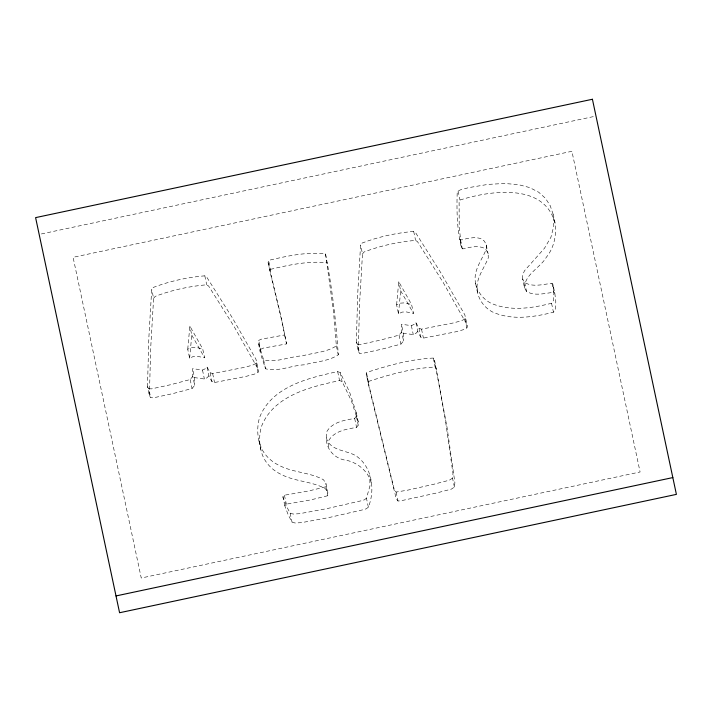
<?xml version="1.0" encoding="UTF-8"?>
<svg xmlns="http://www.w3.org/2000/svg" width="712" height="712" viewBox="0 0 712 712"><rect width="100%" height="100%" fill="white"/><g stroke="black" fill="none" stroke-linecap="round" stroke-linejoin="round"><path stroke-width="0.53" stroke-dasharray="3.56 2.67" d="M522.635 278.988L522.67 274.877L524.522 270.702L544.457 248.301L550.928 237.247L553.82 225.989L553.055 214.063L550.216 205.688L545.472 198.319L538.673 192.204L529.666 187.576L518.3 184.604L504.452 183.474L487.951 184.399L468.647 187.648L460.415 189.864L458.083 191.074L457.211 192.489C456.606 211.028 457.024 229.807 461.465 247.901L462.364 248.826L464.464 248.746L469.119 247.393L477.289 246.423L482.905 247.527L486.385 250.197L488.147 253.926L488.281 257.886C483.893 269.118 474.69 279.576 477.503 292.374C479.39 300.811 484.854 307.931 492.49 311.972C511.67 320.658 533.742 317.151 553.455 312.239L555.44 309.4L555.805 301.719L554.826 293.202L552.921 284.239L551.969 283.358C542.989 284.239 532.976 287.488 524.646 282.504L522.635 278.988L524.539 287.951L526.551 291.466C534.881 296.441 544.894 293.193 553.874 292.312L554.826 293.202M524.539 287.951C524.379 274.538 540.212 267.854 546.362 257.255C556.188 245.017 557.558 228.703 553.055 214.063M147.482 386.75L148.826 338.307L151.709 289.348L153.303 287.434C169.67 281.178 187.372 277.315 204.816 275.838L206.729 277.102L232.397 317.899L255.937 359.248L258.563 370.462L258.02 372.34L254.407 374.129L246.281 376.319L214.552 382.513L212.016 381.659L210.592 379.363L208.901 375.829L206.996 366.867L205.065 368.852L202.493 370.044L192.552 368.638L192.783 376.381L194.688 385.343L192.071 388.494L172.811 393.611L153.365 397.839L150.686 397.661L149.386 395.712L147.482 386.75L148.781 388.707L150.686 397.661M149.386 395.712L150.73 347.269L153.614 298.31L151.709 289.348M356.356 342.356L357.709 293.905L360.583 244.946L362.177 243.032C378.544 236.776 396.246 232.922 413.69 231.436L415.603 232.699L441.271 273.506L464.82 314.846L467.437 326.069L466.894 327.947L463.281 329.736L455.164 331.925L423.426 338.111L420.899 337.257L419.466 334.96L417.775 331.427L415.87 322.465L413.939 324.458L411.376 325.651L401.426 324.236L401.666 331.979L403.57 340.941L400.945 344.101L381.694 349.209L362.248 353.437L359.56 353.268L358.261 351.31L356.356 342.356L357.655 344.305L359.56 353.268M358.261 351.31L359.613 302.867L362.488 253.908L360.583 244.946M187.728 349.245L189.873 326.149L202.697 348.853L204.602 357.807L197.09 356.249L193.264 356.507L189.632 358.207L187.728 349.245L191.359 347.545L195.186 347.287L202.697 348.853M189.632 358.207L191.777 335.112L189.873 326.149M396.602 304.852L398.747 281.747L411.572 304.451L413.476 313.413L405.974 311.847L402.147 312.105L398.506 313.805L396.602 304.852L400.242 303.152L404.069 302.894L411.572 304.451M398.506 313.805L400.651 290.71L398.747 281.747M326.301 437.675L326.621 431.97C332.041 422.091 344.43 420.125 354.674 418.469L356.303 416.173L356.285 412.746L349.494 391.867L340.211 372.545L337.657 371.611C308.438 377.894 271.628 386.563 259.542 417.57A70.283 55.456 -12 0 0 262.354 449.975A49.947 39.409 -12 0 0 280.475 466.066C294.118 472.697 310.192 472.448 323.479 479.737L325.909 483.412L327.814 492.375L327.823 495.712L310.379 499.975L286.34 504.158L284.8 505.787L288.324 515.15L292.027 522.065L295.017 523.009L301.443 522.661L328.935 517.562L363.476 509.667L366.342 508.777L368.353 507.14C375.455 489.829 372.118 466.129 355.43 455.475C345.712 450.055 329.594 450.678 326.301 437.675C326.14 449.922 335.13 459.196 347.136 460.433C358.91 463.272 368.896 472.198 371.7 484.16M328.205 446.638L328.526 440.933C333.946 431.054 346.335 429.087 356.578 427.431L358.207 425.135L358.189 421.7L356.285 412.746M454.425 487.079L452.52 478.126L452.983 473.667L445.205 418.807L434.498 360.112L433.234 358.065C410.61 359.186 387.924 365.487 366.457 372.536L366.199 374.076L369.421 388.69L396.201 498.623L398.008 501.026L400.892 500.785L435.958 493.14L451.337 489.135L454.425 487.079L454.888 482.62L447.109 427.761L434.498 360.112M368.104 383.038L368.362 381.498L366.457 372.536M282.869 325.393L269.999 271.53L268.095 262.568L268.575 260.378C286.758 256.08 306.899 251.621 325.526 253.89C331.943 287.185 336.117 320.978 338.271 354.816C328.401 361.393 315.638 361.66 304.416 364.802C291.555 365.398 278.374 372.002 265.514 368.798C262.728 359.605 258.394 350.073 258.714 340.425L261.108 339.215L284.658 334.952L282.922 325.669M260.2 351.559L260.619 349.378L258.714 340.425M269.999 271.53L270.48 269.341L268.575 260.378M368.353 507.14L366.449 498.186L369.955 485.931L369.795 475.198M258.02 372.34L256.115 363.387L256.658 361.509M466.894 327.947L464.989 318.985L465.532 317.107M554.959 223.025C544.342 182.503 489.892 190.594 459.988 200.036L459.115 201.452L459.204 226.763L461.465 247.901M459.56 238.947L460.459 239.864L462.56 239.793L467.214 238.431L475.385 237.461L481.001 238.565L484.48 241.235L486.243 244.964L486.376 248.924C481.988 260.156 472.786 270.622 475.598 283.421C477.485 291.858 482.95 298.969 490.586 303.018C509.765 311.705 531.837 308.198 551.551 303.276L553.536 300.446L553.9 292.757L552.921 284.239M153.614 298.31L155.207 296.388C171.574 290.131 189.276 286.277 206.72 284.791L208.634 286.055L234.301 326.861L258.376 369.572M148.781 388.707L151.46 388.877L170.907 384.649L190.166 379.541L192.783 376.381M362.488 253.908L364.081 251.995C380.448 245.738 398.15 241.875 415.594 240.398L417.508 241.662L443.175 282.459L467.25 325.179M357.655 344.305L360.343 344.483L379.79 340.256L399.04 335.138L401.666 331.979M284.8 505.787L282.895 496.825L284.435 495.205L308.474 491.022L325.918 486.759L325.909 483.412M208.901 375.829L206.97 377.814L204.397 379.007L194.456 377.591L192.552 368.638M417.775 331.427L415.844 333.412L413.28 334.604L403.33 333.198L401.426 324.236M366.449 498.186L364.437 499.815L361.571 500.705L327.031 508.599L299.538 513.708L293.113 514.046L290.122 513.112L286.42 506.196L282.895 496.825M325.526 253.89L333.474 311.215L336.367 345.863C326.497 352.44 313.734 352.698 302.511 355.84C289.651 356.436 276.47 363.049 263.609 359.845L258.296 342.597M452.52 478.126L449.432 480.173L434.053 484.187L407.914 490.114L396.103 492.063L394.297 489.669L366.199 374.076M260.619 349.378L263.013 348.177L286.562 343.914L280.964 316.44L268.095 262.568M256.115 363.387L252.502 365.176L244.376 367.365L212.648 373.551L210.111 372.696L206.996 366.867M464.989 318.985L461.376 320.774L453.259 322.963L421.522 329.158L418.994 328.303L415.87 322.465M368.362 381.498C389.829 374.441 412.515 368.149 435.139 367.027L436.403 369.074M270.48 269.341C288.663 265.042 308.803 260.583 327.431 262.844M41.349 233.954L594.894 116.296M358.189 421.7L351.399 400.829L342.116 381.507L339.562 380.564C310.343 386.847 273.533 395.525 261.446 426.524A70.283 55.456 -12 0 0 260.868 449.628A49.947 39.409 -12 0 0 282.379 475.029C296.023 481.659 312.096 481.401 325.384 488.69L327.814 492.375M400.651 290.71L413.476 313.413M191.777 335.112L204.602 357.807M551.969 283.358L553.874 292.312M551.551 303.276L553.455 312.239M524.646 282.504L526.551 291.466M486.243 244.964L488.147 253.926M458.083 191.074L459.988 200.036M475.598 283.421L477.503 292.374M460.459 239.864L462.364 248.826M413.69 231.436L415.594 240.398M433.234 358.065L435.139 367.027M421.522 329.158L423.426 338.111M418.994 328.303L420.899 337.257M411.376 325.651L413.28 334.604M399.04 335.138L400.945 344.101M396.103 492.063L398.008 501.026M356.303 416.173L358.207 425.135M354.674 418.469L356.578 427.431M336.367 345.863L338.271 354.816M340.211 372.545L342.116 381.507M337.657 371.611L339.562 380.564M325.918 486.759L327.823 495.712M284.658 334.952L286.562 343.914M263.609 359.845L265.514 368.798M290.122 513.112L292.027 522.065M284.435 495.205L286.34 504.158M258.963 440.666L260.868 449.628M204.816 275.838L206.72 284.791M212.648 373.551L214.552 382.513M210.111 372.696L212.016 381.659M202.493 370.044L204.397 379.007M190.166 379.541L192.071 388.494M403.33 333.198L403.57 340.941M194.456 377.591L194.688 385.343M571.914 151.291L73.087 257.317L141.252 578.019L640.088 471.985L571.914 151.291"/><path stroke-width="1.07" d="M116.011 595.935L672.831 477.583M592.42 99.262L35.6 217.623L119.58 612.738L676.4 494.377L592.42 99.262"/></g></svg>
